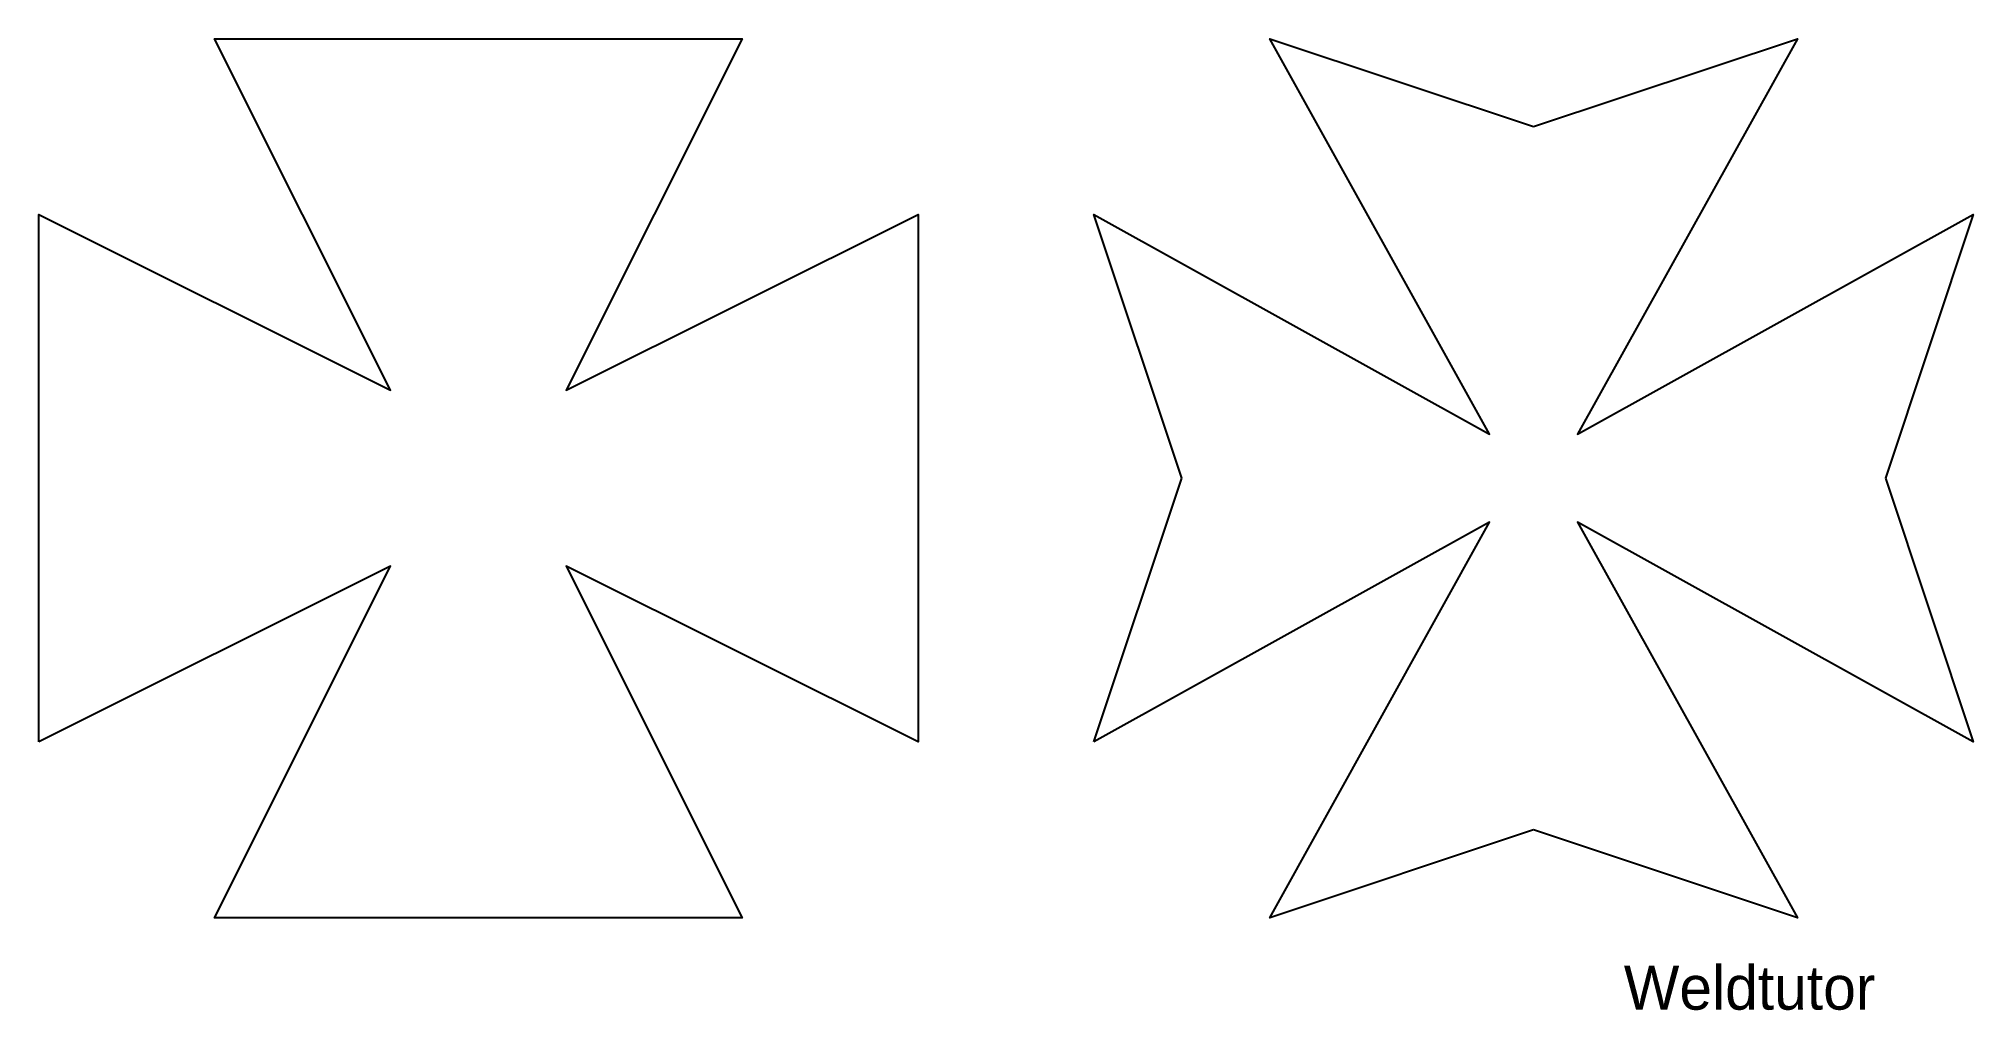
# Model space of a CAD drawing. Extents: x 0 to 110, y 5 to 60.
import ezdxf

# ---------------------------------------------------------------- set-up
doc = ezdxf.new("R2010")
doc.units = 0
doc.layers.get('0').update_dxf_attribs({"linetype": 'CONTINUOUS'})

msp = doc.modelspace()

# ---------------------------------------------------------------- linework, layer by layer
at = {"color": 1}
msp.add_lwpolyline([(0, 20), (0, 50), (20, 40), (10, 60), (40, 60), (30, 40), (50, 50), (50, 20), (30, 30), (40, 10), (10, 10), (20, 30), (0, 20)], dxfattribs=at)
at = {"color": 3}
for points in [[(65, 35), (60, 50), (82.5, 37.5), (70, 60), (85, 55)], [(85, 55), (100, 60), (87.5, 37.5), (110, 50), (105, 35)], [(60, 20), (65, 35)], [(105, 35), (110, 20), (87.5, 32.5), (100, 10), (85, 15)], [(85, 15), (70, 10), (82.5, 32.5), (60, 20)]]:
    msp.add_lwpolyline(points, dxfattribs=at)

# ---------------------------------------------------------------- texts
at = {"color": 4}
msp.add_text('Weldtutor', height=2.5, dxfattribs=at).set_placement((90.13, 4.77))

doc.saveas('drawing.dxf')
